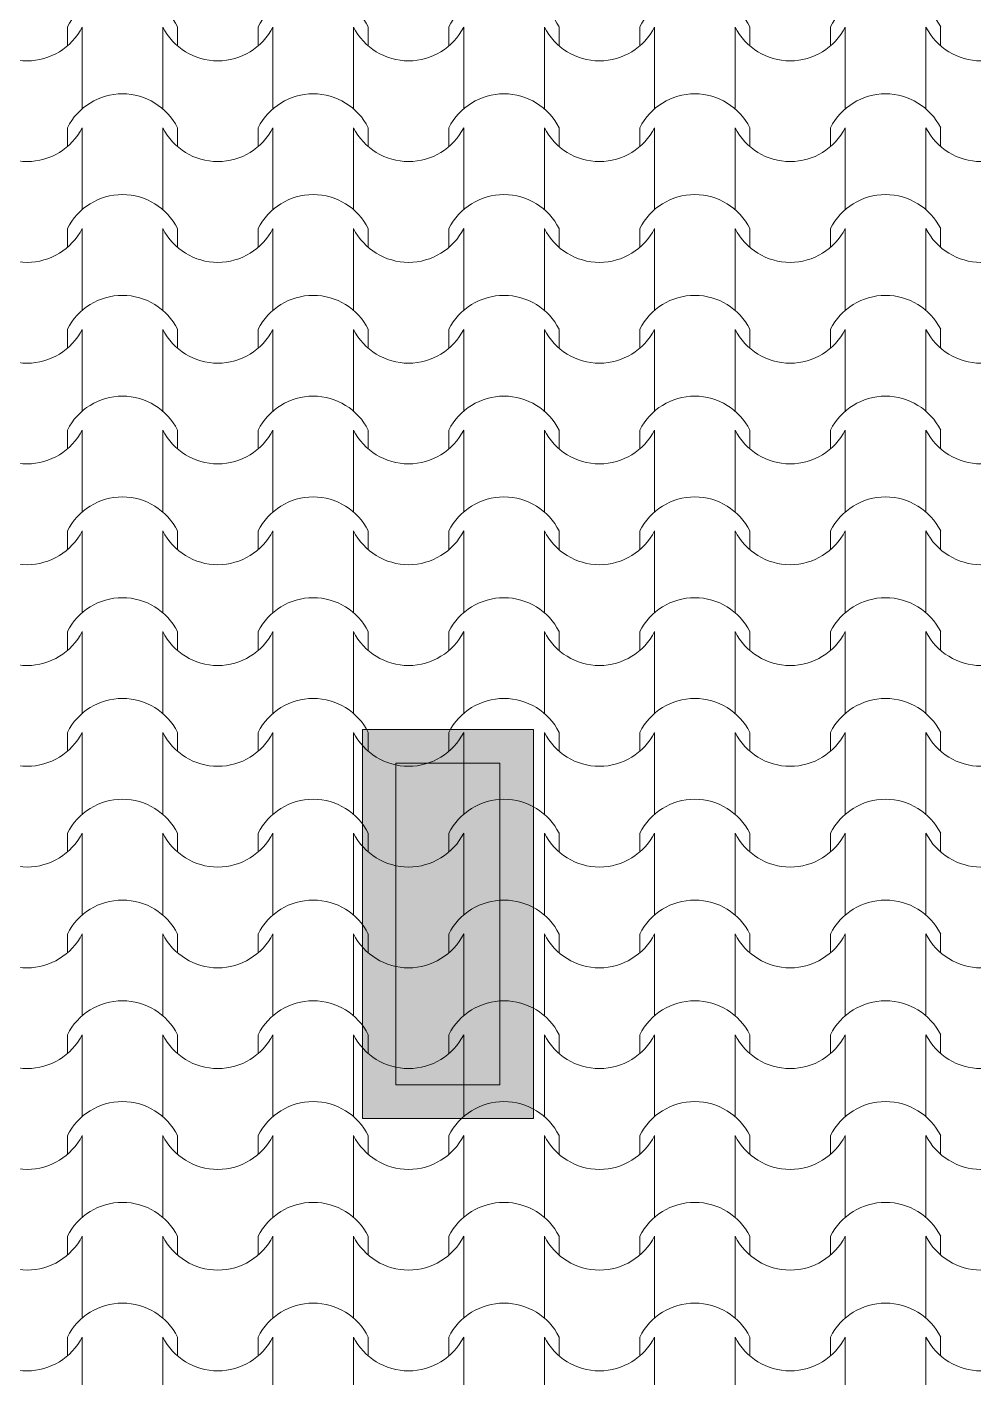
# Model space of a CAD drawing. Header units: feet. Extents: x 2791058 to 2855058, y -67651 to -26651.
# Drawn here: x 2824408 to 2827253, y -47993 to -43962 of the extents above; entities that cross this region are included whole.
import ezdxf

# ---------------------------------------------------------------- set-up
doc = ezdxf.new("R2010")
doc.units = ezdxf.units.FT
doc.header["$MEASUREMENT"] = 0
doc.layers.add('Shell - Roof_Pen_No__1', color=7, linetype='Continuous', lineweight=0)
doc.layers.add('Structural - Bearing_Pen_No__1', color=7, linetype='Continuous', lineweight=0)
doc.layers.add('Structural - Bearing_Pen_No__82', color=7, linetype='Continuous', lineweight=0, true_color=0xaaaaaa)

# ---------------------------------------------------------------- blocks, each defined once
blk = doc.blocks.new('*X4', base_point=(2247653.8, -76425))
at = {"layer": 'Structural - Bearing_Pen_No__82', "color": 253, "linetype": 'Continuous', "lineweight": 0, "true_color": 0xaaaaaa}
for p, q in [((2824528.2, -44018.3), (2824528.2, -43962.3)), ((2824572.2, -44084.2), (2824572.2, -43962.3)), ((2824812.6, -44084.2), (2824812.6, -43962.3)), ((2824856.7, -44018.3), (2824856.7, -43962.3)), ((2825097.1, -44018.3), (2825097.1, -43962.3)), ((2825141.1, -44084.2), (2825141.1, -43962.3)), ((2825381.6, -44084.2), (2825381.6, -43962.3)), ((2825425.6, -44018.3), (2825425.6, -43962.3)), ((2825666.1, -44018.3), (2825666.1, -43962.3)), ((2825710.1, -44084.2), (2825710.1, -43962.3)), ((2825950.6, -44084.2), (2825950.6, -43962.3)), ((2825994.6, -44018.3), (2825994.6, -43962.3)), ((2826235, -44018.3), (2826235, -43962.3)), ((2826279.1, -44084.2), (2826279.1, -43962.3)), ((2826519.5, -44084.2), (2826519.5, -43962.3)), ((2826563.5, -44018.3), (2826563.5, -43962.3)), ((2826804, -44018.3), (2826804, -43962.3)), ((2826848, -44084.2), (2826848, -43962.3)), ((2827088.5, -44084.2), (2827088.5, -43962.3)), ((2827132.5, -44018.3), (2827132.5, -43962.3)), ((2824572.2, -44206.2), (2824572.2, -44084.2)), ((2824812.6, -44206.2), (2824812.6, -44084.2)), ((2825141.1, -44206.2), (2825141.1, -44084.2)), ((2825381.6, -44206.2), (2825381.6, -44084.2)), ((2825710.1, -44206.2), (2825710.1, -44084.2)), ((2825950.6, -44206.2), (2825950.6, -44084.2)), ((2826279.1, -44206.2), (2826279.1, -44084.2)), ((2826519.5, -44206.2), (2826519.5, -44084.2)), ((2826848, -44206.2), (2826848, -44084.2)), ((2827088.5, -44206.2), (2827088.5, -44084.2)), ((2824528.2, -44319), (2824528.2, -44263)), ((2824572.2, -44384.9), (2824572.2, -44263)), ((2824812.6, -44384.9), (2824812.6, -44263)), ((2824856.7, -44319), (2824856.7, -44263)), ((2825097.1, -44319), (2825097.1, -44263)), ((2825141.1, -44384.9), (2825141.1, -44263)), ((2825381.6, -44384.9), (2825381.6, -44263)), ((2825425.6, -44319), (2825425.6, -44263)), ((2825666.1, -44319), (2825666.1, -44263)), ((2825710.1, -44384.9), (2825710.1, -44263)), ((2825950.6, -44384.9), (2825950.6, -44263)), ((2825994.6, -44319), (2825994.6, -44263)), ((2826235, -44319), (2826235, -44263)), ((2826279.1, -44384.9), (2826279.1, -44263)), ((2826519.5, -44384.9), (2826519.5, -44263)), ((2826563.5, -44319), (2826563.5, -44263)), ((2826804, -44319), (2826804, -44263)), ((2826848, -44384.9), (2826848, -44263)), ((2827088.5, -44384.9), (2827088.5, -44263)), ((2827132.5, -44319), (2827132.5, -44263)), ((2824572.2, -44506.8), (2824572.2, -44384.9)), ((2824812.6, -44506.8), (2824812.6, -44384.9)), ((2825141.1, -44506.8), (2825141.1, -44384.9)), ((2825381.6, -44506.8), (2825381.6, -44384.9)), ((2825710.1, -44506.8), (2825710.1, -44384.9)), ((2825950.6, -44506.8), (2825950.6, -44384.9)), ((2826279.1, -44506.8), (2826279.1, -44384.9)), ((2826519.5, -44506.8), (2826519.5, -44384.9)), ((2826848, -44506.8), (2826848, -44384.9)), ((2827088.5, -44506.8), (2827088.5, -44384.9)), ((2824528.2, -44619.7), (2824528.2, -44563.6)), ((2824572.2, -44685.6), (2824572.2, -44563.6)), ((2824812.6, -44685.6), (2824812.6, -44563.6)), ((2824856.7, -44619.7), (2824856.7, -44563.6)), ((2825097.1, -44619.7), (2825097.1, -44563.6)), ((2825141.1, -44685.6), (2825141.1, -44563.6)), ((2825381.6, -44685.6), (2825381.6, -44563.6)), ((2825425.6, -44619.7), (2825425.6, -44563.6)), ((2825666.1, -44619.7), (2825666.1, -44563.6)), ((2825710.1, -44685.6), (2825710.1, -44563.6)), ((2825950.6, -44685.6), (2825950.6, -44563.6)), ((2825994.6, -44619.7), (2825994.6, -44563.6)), ((2826235, -44619.7), (2826235, -44563.6)), ((2826279.1, -44685.6), (2826279.1, -44563.6)), ((2826519.5, -44685.6), (2826519.5, -44563.6)), ((2826563.5, -44619.7), (2826563.5, -44563.6)), ((2826804, -44619.7), (2826804, -44563.6)), ((2826848, -44685.6), (2826848, -44563.6)), ((2827088.5, -44685.6), (2827088.5, -44563.6)), ((2827132.5, -44619.7), (2827132.5, -44563.6)), ((2824572.2, -44807.5), (2824572.2, -44685.6)), ((2824812.6, -44807.5), (2824812.6, -44685.6)), ((2825141.1, -44807.5), (2825141.1, -44685.6)), ((2825381.6, -44807.5), (2825381.6, -44685.6)), ((2825710.1, -44807.5), (2825710.1, -44685.6)), ((2825950.6, -44807.5), (2825950.6, -44685.6)), ((2826279.1, -44807.5), (2826279.1, -44685.6)), ((2826519.5, -44807.5), (2826519.5, -44685.6)), ((2826848, -44807.5), (2826848, -44685.6)), ((2827088.5, -44807.5), (2827088.5, -44685.6)), ((2824528.2, -44920.4), (2824528.2, -44864.3)), ((2824572.2, -44986.2), (2824572.2, -44864.3)), ((2824812.6, -44986.2), (2824812.6, -44864.3)), ((2824856.7, -44920.4), (2824856.7, -44864.3)), ((2825097.1, -44920.4), (2825097.1, -44864.3)), ((2825141.1, -44986.2), (2825141.1, -44864.3)), ((2825381.6, -44986.2), (2825381.6, -44864.3)), ((2825425.6, -44920.4), (2825425.6, -44864.3)), ((2825666.1, -44920.4), (2825666.1, -44864.3)), ((2825710.1, -44986.2), (2825710.1, -44864.3)), ((2825950.6, -44986.2), (2825950.6, -44864.3)), ((2825994.6, -44920.4), (2825994.6, -44864.3)), ((2826235, -44920.4), (2826235, -44864.3)), ((2826279.1, -44986.2), (2826279.1, -44864.3)), ((2826519.5, -44986.2), (2826519.5, -44864.3)), ((2826563.5, -44920.4), (2826563.5, -44864.3)), ((2826804, -44920.4), (2826804, -44864.3)), ((2826848, -44986.2), (2826848, -44864.3)), ((2827088.5, -44986.2), (2827088.5, -44864.3)), ((2827132.5, -44920.4), (2827132.5, -44864.3)), ((2824572.2, -45108.2), (2824572.2, -44986.2)), ((2824812.6, -45108.2), (2824812.6, -44986.2)), ((2825141.1, -45108.2), (2825141.1, -44986.2)), ((2825381.6, -45108.2), (2825381.6, -44986.2)), ((2825710.1, -45108.2), (2825710.1, -44986.2)), ((2825950.6, -45108.2), (2825950.6, -44986.2)), ((2826279.1, -45108.2), (2826279.1, -44986.2)), ((2826519.5, -45108.2), (2826519.5, -44986.2)), ((2826848, -45108.2), (2826848, -44986.2)), ((2827088.5, -45108.2), (2827088.5, -44986.2)), ((2824528.2, -45221), (2824528.2, -45165)), ((2824572.2, -45286.9), (2824572.2, -45165)), ((2824812.6, -45286.9), (2824812.6, -45165)), ((2824856.7, -45221), (2824856.7, -45165)), ((2825097.1, -45221), (2825097.1, -45165)), ((2825141.1, -45286.9), (2825141.1, -45165)), ((2825381.6, -45286.9), (2825381.6, -45165)), ((2825425.6, -45221), (2825425.6, -45165)), ((2825666.1, -45221), (2825666.1, -45165)), ((2825710.1, -45286.9), (2825710.1, -45165)), ((2825950.6, -45286.9), (2825950.6, -45165)), ((2825994.6, -45221), (2825994.6, -45165)), ((2826235, -45221), (2826235, -45165)), ((2826279.1, -45286.9), (2826279.1, -45165)), ((2826519.5, -45286.9), (2826519.5, -45165)), ((2826563.5, -45221), (2826563.5, -45165)), ((2826804, -45221), (2826804, -45165)), ((2826848, -45286.9), (2826848, -45165)), ((2827088.5, -45286.9), (2827088.5, -45165)), ((2827132.5, -45221), (2827132.5, -45165)), ((2824572.2, -45408.8), (2824572.2, -45286.9)), ((2824812.6, -45408.8), (2824812.6, -45286.9)), ((2825141.1, -45408.8), (2825141.1, -45286.9)), ((2825381.6, -45408.8), (2825381.6, -45286.9)), ((2825710.1, -45408.8), (2825710.1, -45286.9)), ((2825950.6, -45408.8), (2825950.6, -45286.9)), ((2826279.1, -45408.8), (2826279.1, -45286.9)), ((2826519.5, -45408.8), (2826519.5, -45286.9)), ((2826848, -45408.8), (2826848, -45286.9)), ((2827088.5, -45408.8), (2827088.5, -45286.9)), ((2824528.2, -45521.7), (2824528.2, -45465.6)), ((2824572.2, -45587.6), (2824572.2, -45465.6)), ((2824812.6, -45587.6), (2824812.6, -45465.6)), ((2824856.7, -45521.7), (2824856.7, -45465.6)), ((2825097.1, -45521.7), (2825097.1, -45465.6)), ((2825141.1, -45587.6), (2825141.1, -45465.6)), ((2825381.6, -45587.6), (2825381.6, -45465.6)), ((2825425.6, -45521.7), (2825425.6, -45465.6)), ((2825666.1, -45521.7), (2825666.1, -45465.6)), ((2825710.1, -45587.6), (2825710.1, -45465.6)), ((2825950.6, -45587.6), (2825950.6, -45465.6)), ((2825994.6, -45521.7), (2825994.6, -45465.6)), ((2826235, -45521.7), (2826235, -45465.6)), ((2826279.1, -45587.6), (2826279.1, -45465.6)), ((2826519.5, -45587.6), (2826519.5, -45465.6)), ((2826563.5, -45521.7), (2826563.5, -45465.6)), ((2826804, -45521.7), (2826804, -45465.6)), ((2826848, -45587.6), (2826848, -45465.6)), ((2827088.5, -45587.6), (2827088.5, -45465.6)), ((2827132.5, -45521.7), (2827132.5, -45465.6)), ((2824572.2, -45709.5), (2824572.2, -45587.6)), ((2824812.6, -45709.5), (2824812.6, -45587.6)), ((2825141.1, -45709.5), (2825141.1, -45587.6)), ((2825381.6, -45709.5), (2825381.6, -45587.6)), ((2825710.1, -45709.5), (2825710.1, -45587.6)), ((2825950.6, -45709.5), (2825950.6, -45587.6)), ((2826279.1, -45709.5), (2826279.1, -45587.6)), ((2826519.5, -45709.5), (2826519.5, -45587.6)), ((2826848, -45709.5), (2826848, -45587.6)), ((2827088.5, -45709.5), (2827088.5, -45587.6)), ((2824528.2, -45822.4), (2824528.2, -45766.3)), ((2824572.2, -45888.3), (2824572.2, -45766.3)), ((2824812.6, -45888.3), (2824812.6, -45766.3)), ((2824856.7, -45822.4), (2824856.7, -45766.3)), ((2825097.1, -45822.4), (2825097.1, -45766.3)), ((2825141.1, -45888.3), (2825141.1, -45766.3)), ((2825381.6, -45888.3), (2825381.6, -45766.3)), ((2825425.6, -45822.4), (2825425.6, -45766.3)), ((2825666.1, -45822.4), (2825666.1, -45766.3)), ((2825710.1, -45888.3), (2825710.1, -45766.3)), ((2825950.6, -45888.3), (2825950.6, -45766.3)), ((2825994.6, -45822.4), (2825994.6, -45766.3)), ((2826235, -45822.4), (2826235, -45766.3)), ((2826279.1, -45888.3), (2826279.1, -45766.3)), ((2826519.5, -45888.3), (2826519.5, -45766.3)), ((2826563.5, -45822.4), (2826563.5, -45766.3)), ((2826804, -45822.4), (2826804, -45766.3)), ((2826848, -45888.3), (2826848, -45766.3)), ((2827088.5, -45888.3), (2827088.5, -45766.3)), ((2827132.5, -45822.4), (2827132.5, -45766.3)), ((2824572.2, -46010.2), (2824572.2, -45888.3)), ((2824812.6, -46010.2), (2824812.6, -45888.3)), ((2825141.1, -46010.2), (2825141.1, -45888.3)), ((2825381.6, -46010.2), (2825381.6, -45888.3)), ((2825710.1, -46010.2), (2825710.1, -45888.3)), ((2825950.6, -46010.2), (2825950.6, -45888.3)), ((2826279.1, -46010.2), (2826279.1, -45888.3)), ((2826519.5, -46010.2), (2826519.5, -45888.3)), ((2826848, -46010.2), (2826848, -45888.3)), ((2827088.5, -46010.2), (2827088.5, -45888.3)), ((2824528.2, -46123), (2824528.2, -46067)), ((2824572.2, -46188.9), (2824572.2, -46067)), ((2824812.6, -46188.9), (2824812.6, -46067)), ((2824856.7, -46123), (2824856.7, -46067)), ((2825097.1, -46123), (2825097.1, -46067)), ((2825141.1, -46188.9), (2825141.1, -46067)), ((2825381.6, -46188.9), (2825381.6, -46067)), ((2825425.6, -46123), (2825425.6, -46067)), ((2825666.1, -46123), (2825666.1, -46067)), ((2825710.1, -46188.9), (2825710.1, -46067)), ((2825950.6, -46188.9), (2825950.6, -46067)), ((2825994.6, -46123), (2825994.6, -46067)), ((2826235, -46123), (2826235, -46067)), ((2826279.1, -46188.9), (2826279.1, -46067)), ((2826519.5, -46188.9), (2826519.5, -46067)), ((2826563.5, -46123), (2826563.5, -46067)), ((2826804, -46123), (2826804, -46067)), ((2826848, -46188.9), (2826848, -46067)), ((2827088.5, -46188.9), (2827088.5, -46067)), ((2827132.5, -46123), (2827132.5, -46067)), ((2824572.2, -46310.9), (2824572.2, -46188.9)), ((2824812.6, -46310.9), (2824812.6, -46188.9)), ((2825141.1, -46310.9), (2825141.1, -46188.9)), ((2825381.6, -46310.9), (2825381.6, -46188.9)), ((2825710.1, -46310.9), (2825710.1, -46188.9)), ((2825950.6, -46310.9), (2825950.6, -46188.9)), ((2826279.1, -46310.9), (2826279.1, -46188.9)), ((2826519.5, -46310.9), (2826519.5, -46188.9)), ((2826848, -46310.9), (2826848, -46188.9)), ((2827088.5, -46310.9), (2827088.5, -46188.9)), ((2824528.2, -46423.7), (2824528.2, -46367.7)), ((2824572.2, -46489.6), (2824572.2, -46367.7)), ((2824812.6, -46489.6), (2824812.6, -46367.7)), ((2824856.7, -46423.7), (2824856.7, -46367.7)), ((2825097.1, -46423.7), (2825097.1, -46367.7)), ((2825141.1, -46489.6), (2825141.1, -46367.7)), ((2825381.6, -46489.6), (2825381.6, -46367.7)), ((2825425.6, -46423.7), (2825425.6, -46367.7)), ((2825666.1, -46423.7), (2825666.1, -46367.7)), ((2825710.1, -46489.6), (2825710.1, -46367.7)), ((2825950.6, -46489.6), (2825950.6, -46367.7)), ((2825994.6, -46423.7), (2825994.6, -46367.7)), ((2826235, -46423.7), (2826235, -46367.7)), ((2826279.1, -46489.6), (2826279.1, -46367.7)), ((2826519.5, -46489.6), (2826519.5, -46367.7)), ((2826563.5, -46423.7), (2826563.5, -46367.7)), ((2826804, -46423.7), (2826804, -46367.7)), ((2826848, -46489.6), (2826848, -46367.7)), ((2827088.5, -46489.6), (2827088.5, -46367.7)), ((2827132.5, -46423.7), (2827132.5, -46367.7)), ((2824572.2, -46611.5), (2824572.2, -46489.6)), ((2824812.6, -46611.5), (2824812.6, -46489.6)), ((2825141.1, -46611.5), (2825141.1, -46489.6)), ((2825381.6, -46611.5), (2825381.6, -46489.6)), ((2825710.1, -46611.5), (2825710.1, -46489.6)), ((2825950.6, -46611.5), (2825950.6, -46489.6)), ((2826279.1, -46611.5), (2826279.1, -46489.6)), ((2826519.5, -46611.5), (2826519.5, -46489.6)), ((2826848, -46611.5), (2826848, -46489.6)), ((2827088.5, -46611.5), (2827088.5, -46489.6)), ((2824528.2, -46724.4), (2824528.2, -46668.3)), ((2824572.2, -46790.3), (2824572.2, -46668.3)), ((2824812.6, -46790.3), (2824812.6, -46668.3)), ((2824856.7, -46724.4), (2824856.7, -46668.3)), ((2825097.1, -46724.4), (2825097.1, -46668.3)), ((2825141.1, -46790.3), (2825141.1, -46668.3)), ((2825381.6, -46790.3), (2825381.6, -46668.3)), ((2825425.6, -46724.4), (2825425.6, -46668.3)), ((2825666.1, -46724.4), (2825666.1, -46668.3)), ((2825710.1, -46790.3), (2825710.1, -46668.3)), ((2825950.6, -46790.3), (2825950.6, -46668.3)), ((2825994.6, -46724.4), (2825994.6, -46668.3)), ((2826235, -46724.4), (2826235, -46668.3)), ((2826279.1, -46790.3), (2826279.1, -46668.3)), ((2826519.5, -46790.3), (2826519.5, -46668.3)), ((2826563.5, -46724.4), (2826563.5, -46668.3)), ((2826804, -46724.4), (2826804, -46668.3)), ((2826848, -46790.3), (2826848, -46668.3)), ((2827088.5, -46790.3), (2827088.5, -46668.3)), ((2827132.5, -46724.4), (2827132.5, -46668.3)), ((2824572.2, -46912.2), (2824572.2, -46790.3)), ((2824812.6, -46912.2), (2824812.6, -46790.3)), ((2825141.1, -46912.2), (2825141.1, -46790.3)), ((2825381.6, -46912.2), (2825381.6, -46790.3)), ((2825710.1, -46912.2), (2825710.1, -46790.3)), ((2825950.6, -46912.2), (2825950.6, -46790.3)), ((2826279.1, -46912.2), (2826279.1, -46790.3)), ((2826519.5, -46912.2), (2826519.5, -46790.3)), ((2826848, -46912.2), (2826848, -46790.3)), ((2827088.5, -46912.2), (2827088.5, -46790.3)), ((2824528.2, -47025.1), (2824528.2, -46969)), ((2824572.2, -47090.9), (2824572.2, -46969)), ((2824812.6, -47090.9), (2824812.6, -46969)), ((2824856.7, -47025.1), (2824856.7, -46969)), ((2825097.1, -47025.1), (2825097.1, -46969)), ((2825141.1, -47090.9), (2825141.1, -46969)), ((2825381.6, -47090.9), (2825381.6, -46969)), ((2825425.6, -47025.1), (2825425.6, -46969)), ((2825666.1, -47025.1), (2825666.1, -46969)), ((2825710.1, -47090.9), (2825710.1, -46969)), ((2825950.6, -47090.9), (2825950.6, -46969)), ((2825994.6, -47025.1), (2825994.6, -46969)), ((2826235, -47025.1), (2826235, -46969)), ((2826279.1, -47090.9), (2826279.1, -46969)), ((2826519.5, -47090.9), (2826519.5, -46969)), ((2826563.5, -47025.1), (2826563.5, -46969)), ((2826804, -47025.1), (2826804, -46969)), ((2826848, -47090.9), (2826848, -46969)), ((2827088.5, -47090.9), (2827088.5, -46969)), ((2827132.5, -47025.1), (2827132.5, -46969)), ((2824572.2, -47212.9), (2824572.2, -47090.9)), ((2824812.6, -47212.9), (2824812.6, -47090.9)), ((2825141.1, -47212.9), (2825141.1, -47090.9)), ((2825381.6, -47212.9), (2825381.6, -47090.9)), ((2825710.1, -47212.9), (2825710.1, -47090.9)), ((2825950.6, -47212.9), (2825950.6, -47090.9)), ((2826279.1, -47212.9), (2826279.1, -47090.9)), ((2826519.5, -47212.9), (2826519.5, -47090.9)), ((2826848, -47212.9), (2826848, -47090.9)), ((2827088.5, -47212.9), (2827088.5, -47090.9)), ((2824528.2, -47325.7), (2824528.2, -47269.7)), ((2824572.2, -47391.6), (2824572.2, -47269.7)), ((2824812.6, -47391.6), (2824812.6, -47269.7)), ((2824856.7, -47325.7), (2824856.7, -47269.7)), ((2825097.1, -47325.7), (2825097.1, -47269.7)), ((2825141.1, -47391.6), (2825141.1, -47269.7)), ((2825381.6, -47391.6), (2825381.6, -47269.7)), ((2825425.6, -47325.7), (2825425.6, -47269.7)), ((2825666.1, -47325.7), (2825666.1, -47269.7)), ((2825710.1, -47391.6), (2825710.1, -47269.7)), ((2825950.6, -47391.6), (2825950.6, -47269.7)), ((2825994.6, -47325.7), (2825994.6, -47269.7)), ((2826235, -47325.7), (2826235, -47269.7)), ((2826279.1, -47391.6), (2826279.1, -47269.7)), ((2826519.5, -47391.6), (2826519.5, -47269.7)), ((2826563.5, -47325.7), (2826563.5, -47269.7)), ((2826804, -47325.7), (2826804, -47269.7)), ((2826848, -47391.6), (2826848, -47269.7)), ((2827088.5, -47391.6), (2827088.5, -47269.7)), ((2827132.5, -47325.7), (2827132.5, -47269.7)), ((2824572.2, -47513.6), (2824572.2, -47391.6)), ((2824812.6, -47513.6), (2824812.6, -47391.6)), ((2825141.1, -47513.6), (2825141.1, -47391.6)), ((2825381.6, -47513.6), (2825381.6, -47391.6)), ((2825710.1, -47513.6), (2825710.1, -47391.6)), ((2825950.6, -47513.6), (2825950.6, -47391.6)), ((2826279.1, -47513.6), (2826279.1, -47391.6)), ((2826519.5, -47513.6), (2826519.5, -47391.6)), ((2826848, -47513.6), (2826848, -47391.6)), ((2827088.5, -47513.6), (2827088.5, -47391.6)), ((2824528.2, -47626.4), (2824528.2, -47570.3)), ((2824572.2, -47692.3), (2824572.2, -47570.3)), ((2824812.6, -47692.3), (2824812.6, -47570.3)), ((2824856.7, -47626.4), (2824856.7, -47570.3)), ((2825097.1, -47626.4), (2825097.1, -47570.3)), ((2825141.1, -47692.3), (2825141.1, -47570.3)), ((2825381.6, -47692.3), (2825381.6, -47570.3)), ((2825425.6, -47626.4), (2825425.6, -47570.3)), ((2825666.1, -47626.4), (2825666.1, -47570.3)), ((2825710.1, -47692.3), (2825710.1, -47570.3)), ((2825950.6, -47692.3), (2825950.6, -47570.3)), ((2825994.6, -47626.4), (2825994.6, -47570.3)), ((2826235, -47626.4), (2826235, -47570.3)), ((2826279.1, -47692.3), (2826279.1, -47570.3)), ((2826519.5, -47692.3), (2826519.5, -47570.3)), ((2826563.5, -47626.4), (2826563.5, -47570.3)), ((2826804, -47626.4), (2826804, -47570.3)), ((2826848, -47692.3), (2826848, -47570.3)), ((2827088.5, -47692.3), (2827088.5, -47570.3)), ((2827132.5, -47626.4), (2827132.5, -47570.3)), ((2824572.2, -47814.2), (2824572.2, -47692.3)), ((2824812.6, -47814.2), (2824812.6, -47692.3)), ((2825141.1, -47814.2), (2825141.1, -47692.3)), ((2825381.6, -47814.2), (2825381.6, -47692.3)), ((2825710.1, -47814.2), (2825710.1, -47692.3)), ((2825950.6, -47814.2), (2825950.6, -47692.3)), ((2826279.1, -47814.2), (2826279.1, -47692.3)), ((2826519.5, -47814.2), (2826519.5, -47692.3)), ((2826848, -47814.2), (2826848, -47692.3)), ((2827088.5, -47814.2), (2827088.5, -47692.3)), ((2824528.2, -47927.1), (2824528.2, -47871)), ((2824572.2, -47993), (2824572.2, -47871)), ((2824812.6, -47993), (2824812.6, -47871)), ((2824856.7, -47927.1), (2824856.7, -47871)), ((2825097.1, -47927.1), (2825097.1, -47871)), ((2825141.1, -47993), (2825141.1, -47871)), ((2825381.6, -47993), (2825381.6, -47871)), ((2825425.6, -47927.1), (2825425.6, -47871)), ((2825666.1, -47927.1), (2825666.1, -47871)), ((2825710.1, -47993), (2825710.1, -47871)), ((2825950.6, -47993), (2825950.6, -47871)), ((2825994.6, -47927.1), (2825994.6, -47871)), ((2826235, -47927.1), (2826235, -47871)), ((2826279.1, -47993), (2826279.1, -47871)), ((2826519.5, -47993), (2826519.5, -47871)), ((2826563.5, -47927.1), (2826563.5, -47871)), ((2826804, -47927.1), (2826804, -47871)), ((2826848, -47993), (2826848, -47871)), ((2827088.5, -47993), (2827088.5, -47871)), ((2827132.5, -47927.1), (2827132.5, -47871)), ((2824572.2, -48114.9), (2824572.2, -47993)), ((2824812.6, -48114.9), (2824812.6, -47993)), ((2825141.1, -48114.9), (2825141.1, -47993)), ((2825381.6, -48114.9), (2825381.6, -47993)), ((2825710.1, -48114.9), (2825710.1, -47993)), ((2825950.6, -48114.9), (2825950.6, -47993)), ((2826279.1, -48114.9), (2826279.1, -47993)), ((2826519.5, -48114.9), (2826519.5, -47993)), ((2826848, -48114.9), (2826848, -47993)), ((2827088.5, -48114.9), (2827088.5, -47993))]:
    blk.add_line(p, q, dxfattribs=at)
for centre, radius, start, end in [((2824692.4, -44044.9), 183.9, 26.7044, 153.2956), ((2825261.4, -44044.9), 183.9, 26.7044, 153.2956), ((2825830.3, -44044.9), 183.9, 26.7044, 153.2956), ((2826399.3, -44044.9), 183.9, 26.7044, 153.2956), ((2826968.3, -44044.9), 183.9, 26.7044, 153.2956), ((2824408.5, -43878.4), 184.9, 206.9885, 269.8295), ((2824407.4, -43878.4), 184.9, 270.1705, 333.0115), ((2824977.4, -43878.4), 184.9, 206.9885, 269.8295), ((2824976.3, -43878.4), 184.9, 270.1705, 333.0115), ((2825546.4, -43878.4), 184.9, 206.9885, 269.8295), ((2825545.3, -43878.4), 184.9, 270.1705, 333.0115), ((2826115.4, -43878.4), 184.9, 206.9885, 269.8295), ((2826114.3, -43878.4), 184.9, 270.1705, 333.0115), ((2826684.3, -43878.4), 184.9, 206.9885, 269.8295), ((2826683.2, -43878.4), 184.9, 270.1705, 333.0115), ((2827253.3, -43878.4), 184.9, 206.9885, 269.8295), ((2824692.4, -44345.6), 183.9, 26.7044, 153.2956), ((2825261.4, -44345.6), 183.9, 26.7044, 153.2956), ((2825830.3, -44345.6), 183.9, 26.7044, 153.2956), ((2826399.3, -44345.6), 183.9, 26.7044, 153.2956), ((2826968.3, -44345.6), 183.9, 26.7044, 153.2956), ((2824408.5, -44179), 184.9, 206.9885, 269.8295), ((2824407.4, -44179), 184.9, 270.1705, 333.0115), ((2824977.4, -44179), 184.9, 206.9885, 269.8295), ((2824976.3, -44179), 184.9, 270.1705, 333.0115), ((2825546.4, -44179), 184.9, 206.9885, 269.8295), ((2825545.3, -44179), 184.9, 270.1705, 333.0115), ((2826115.4, -44179), 184.9, 206.9885, 269.8295), ((2826114.3, -44179), 184.9, 270.1705, 333.0115), ((2826684.3, -44179), 184.9, 206.9885, 269.8295), ((2826683.2, -44179), 184.9, 270.1705, 333.0115), ((2827253.3, -44179), 184.9, 206.9885, 269.8295), ((2824692.4, -44646.2), 183.9, 26.7044, 153.2956), ((2825261.4, -44646.2), 183.9, 26.7044, 153.2956), ((2825830.3, -44646.2), 183.9, 26.7044, 153.2956), ((2826399.3, -44646.2), 183.9, 26.7044, 153.2956), ((2826968.3, -44646.2), 183.9, 26.7044, 153.2956), ((2824408.5, -44479.7), 184.9, 206.9885, 269.8295), ((2824407.4, -44479.7), 184.9, 270.1705, 333.0115), ((2824977.4, -44479.7), 184.9, 206.9885, 269.8295), ((2824976.3, -44479.7), 184.9, 270.1705, 333.0115), ((2825546.4, -44479.7), 184.9, 206.9885, 269.8295), ((2825545.3, -44479.7), 184.9, 270.1705, 333.0115), ((2826115.4, -44479.7), 184.9, 206.9885, 269.8295), ((2826114.3, -44479.7), 184.9, 270.1705, 333.0115), ((2826684.3, -44479.7), 184.9, 206.9885, 269.8295), ((2826683.2, -44479.7), 184.9, 270.1705, 333.0115), ((2827253.3, -44479.7), 184.9, 206.9885, 269.8295), ((2824692.4, -44946.9), 183.9, 26.7044, 153.2956), ((2825261.4, -44946.9), 183.9, 26.7044, 153.2956), ((2825830.3, -44946.9), 183.9, 26.7044, 153.2956), ((2826399.3, -44946.9), 183.9, 26.7044, 153.2956), ((2826968.3, -44946.9), 183.9, 26.7044, 153.2956), ((2824408.5, -44780.4), 184.9, 206.9885, 269.8295), ((2824407.4, -44780.4), 184.9, 270.1705, 333.0115), ((2824977.4, -44780.4), 184.9, 206.9885, 269.8295), ((2824976.3, -44780.4), 184.9, 270.1705, 333.0115), ((2825546.4, -44780.4), 184.9, 206.9885, 269.8295), ((2825545.3, -44780.4), 184.9, 270.1705, 333.0115), ((2826115.4, -44780.4), 184.9, 206.9885, 269.8295), ((2826114.3, -44780.4), 184.9, 270.1705, 333.0115), ((2826684.3, -44780.4), 184.9, 206.9885, 269.8295), ((2826683.2, -44780.4), 184.9, 270.1705, 333.0115), ((2827253.3, -44780.4), 184.9, 206.9885, 269.8295), ((2824692.4, -45247.6), 183.9, 26.7044, 153.2956), ((2825261.4, -45247.6), 183.9, 26.7044, 153.2956), ((2825830.3, -45247.6), 183.9, 26.7044, 153.2956), ((2826399.3, -45247.6), 183.9, 26.7044, 153.2956), ((2826968.3, -45247.6), 183.9, 26.7044, 153.2956), ((2824408.5, -45081), 184.9, 206.9885, 269.8295), ((2824407.4, -45081), 184.9, 270.1705, 333.0115), ((2824977.4, -45081), 184.9, 206.9885, 269.8295), ((2824976.3, -45081), 184.9, 270.1705, 333.0115), ((2825546.4, -45081), 184.9, 206.9885, 269.8295), ((2825545.3, -45081), 184.9, 270.1705, 333.0115), ((2826115.4, -45081), 184.9, 206.9885, 269.8295), ((2826114.3, -45081), 184.9, 270.1705, 333.0115), ((2826684.3, -45081), 184.9, 206.9885, 269.8295), ((2826683.2, -45081), 184.9, 270.1705, 333.0115), ((2827253.3, -45081), 184.9, 206.9885, 269.8295), ((2824692.4, -45548.3), 183.9, 26.7044, 153.2956), ((2825261.4, -45548.3), 183.9, 26.7044, 153.2956), ((2825830.3, -45548.3), 183.9, 26.7044, 153.2956), ((2826399.3, -45548.3), 183.9, 26.7044, 153.2956), ((2826968.3, -45548.3), 183.9, 26.7044, 153.2956), ((2824408.5, -45381.7), 184.9, 206.9885, 269.8295), ((2824407.4, -45381.7), 184.9, 270.1705, 333.0115), ((2824977.4, -45381.7), 184.9, 206.9885, 269.8295), ((2824976.3, -45381.7), 184.9, 270.1705, 333.0115), ((2825546.4, -45381.7), 184.9, 206.9885, 269.8295), ((2825545.3, -45381.7), 184.9, 270.1705, 333.0115), ((2826115.4, -45381.7), 184.9, 206.9885, 269.8295), ((2826114.3, -45381.7), 184.9, 270.1705, 333.0115), ((2826684.3, -45381.7), 184.9, 206.9885, 269.8295), ((2826683.2, -45381.7), 184.9, 270.1705, 333.0115), ((2827253.3, -45381.7), 184.9, 206.9885, 269.8295), ((2824692.4, -45848.9), 183.9, 26.7044, 153.2956), ((2825261.4, -45848.9), 183.9, 26.7044, 153.2956), ((2825830.3, -45848.9), 183.9, 26.7044, 153.2956), ((2826399.3, -45848.9), 183.9, 26.7044, 153.2956), ((2826968.3, -45848.9), 183.9, 26.7044, 153.2956), ((2824408.5, -45682.4), 184.9, 206.9885, 269.8295), ((2824407.4, -45682.4), 184.9, 270.1705, 333.0115), ((2824977.4, -45682.4), 184.9, 206.9885, 269.8295), ((2824976.3, -45682.4), 184.9, 270.1705, 333.0115), ((2825546.4, -45682.4), 184.9, 206.9885, 269.8295), ((2825545.3, -45682.4), 184.9, 270.1705, 333.0115), ((2826115.4, -45682.4), 184.9, 206.9885, 269.8295), ((2826114.3, -45682.4), 184.9, 270.1705, 333.0115), ((2826684.3, -45682.4), 184.9, 206.9885, 269.8295), ((2826683.2, -45682.4), 184.9, 270.1705, 333.0115), ((2827253.3, -45682.4), 184.9, 206.9885, 269.8295), ((2824692.4, -46149.6), 183.9, 26.7044, 153.2956), ((2825261.4, -46149.6), 183.9, 26.7044, 153.2956), ((2825830.3, -46149.6), 183.9, 26.7044, 153.2956), ((2826399.3, -46149.6), 183.9, 26.7044, 153.2956), ((2826968.3, -46149.6), 183.9, 26.7044, 153.2956), ((2824408.5, -45983.1), 184.9, 206.9885, 269.8295), ((2824407.4, -45983.1), 184.9, 270.1705, 333.0115), ((2824977.4, -45983.1), 184.9, 206.9885, 269.8295), ((2824976.3, -45983.1), 184.9, 270.1705, 333.0115), ((2825546.4, -45983.1), 184.9, 206.9885, 269.8295), ((2825545.3, -45983.1), 184.9, 270.1705, 333.0115), ((2826115.4, -45983.1), 184.9, 206.9885, 269.8295), ((2826114.3, -45983.1), 184.9, 270.1705, 333.0115), ((2826684.3, -45983.1), 184.9, 206.9885, 269.8295), ((2826683.2, -45983.1), 184.9, 270.1705, 333.0115), ((2827253.3, -45983.1), 184.9, 206.9885, 269.8295), ((2824692.4, -46450.3), 183.9, 26.7044, 153.2956), ((2825261.4, -46450.3), 183.9, 26.7044, 153.2956), ((2825830.3, -46450.3), 183.9, 26.7044, 153.2956), ((2826399.3, -46450.3), 183.9, 26.7044, 153.2956), ((2826968.3, -46450.3), 183.9, 26.7044, 153.2956), ((2824408.5, -46283.7), 184.9, 206.9885, 269.8295), ((2824407.4, -46283.7), 184.9, 270.1705, 333.0115), ((2824977.4, -46283.7), 184.9, 206.9885, 269.8295), ((2824976.3, -46283.7), 184.9, 270.1705, 333.0115), ((2825546.4, -46283.7), 184.9, 206.9885, 269.8295), ((2825545.3, -46283.7), 184.9, 270.1705, 333.0115), ((2826115.4, -46283.7), 184.9, 206.9885, 269.8295), ((2826114.3, -46283.7), 184.9, 270.1705, 333.0115), ((2826684.3, -46283.7), 184.9, 206.9885, 269.8295), ((2826683.2, -46283.7), 184.9, 270.1705, 333.0115), ((2827253.3, -46283.7), 184.9, 206.9885, 269.8295), ((2824692.4, -46751), 183.9, 26.7044, 153.2956), ((2825261.4, -46751), 183.9, 26.7044, 153.2956), ((2825830.3, -46751), 183.9, 26.7044, 153.2956), ((2826399.3, -46751), 183.9, 26.7044, 153.2956), ((2826968.3, -46751), 183.9, 26.7044, 153.2956), ((2824408.5, -46584.4), 184.9, 206.9885, 269.8295), ((2824407.4, -46584.4), 184.9, 270.1705, 333.0115), ((2824977.4, -46584.4), 184.9, 206.9885, 269.8295), ((2824976.3, -46584.4), 184.9, 270.1705, 333.0115), ((2825546.4, -46584.4), 184.9, 206.9885, 269.8295), ((2825545.3, -46584.4), 184.9, 270.1705, 333.0115), ((2826115.4, -46584.4), 184.9, 206.9885, 269.8295), ((2826114.3, -46584.4), 184.9, 270.1705, 333.0115), ((2826684.3, -46584.4), 184.9, 206.9885, 269.8295), ((2826683.2, -46584.4), 184.9, 270.1705, 333.0115), ((2827253.3, -46584.4), 184.9, 206.9885, 269.8295), ((2824692.4, -47051.6), 183.9, 26.7044, 153.2956), ((2825261.4, -47051.6), 183.9, 26.7044, 153.2956), ((2825830.3, -47051.6), 183.9, 26.7044, 153.2956), ((2826399.3, -47051.6), 183.9, 26.7044, 153.2956), ((2826968.3, -47051.6), 183.9, 26.7044, 153.2956), ((2824408.5, -46885.1), 184.9, 206.9885, 269.8295), ((2824407.4, -46885.1), 184.9, 270.1705, 333.0115), ((2824977.4, -46885.1), 184.9, 206.9885, 269.8295), ((2824976.3, -46885.1), 184.9, 270.1705, 333.0115), ((2825546.4, -46885.1), 184.9, 206.9885, 269.8295), ((2825545.3, -46885.1), 184.9, 270.1705, 333.0115), ((2826115.4, -46885.1), 184.9, 206.9885, 269.8295), ((2826114.3, -46885.1), 184.9, 270.1705, 333.0115), ((2826684.3, -46885.1), 184.9, 206.9885, 269.8295), ((2826683.2, -46885.1), 184.9, 270.1705, 333.0115), ((2827253.3, -46885.1), 184.9, 206.9885, 269.8295), ((2824692.4, -47352.3), 183.9, 26.7044, 153.2956), ((2825261.4, -47352.3), 183.9, 26.7044, 153.2956), ((2825830.3, -47352.3), 183.9, 26.7044, 153.2956), ((2826399.3, -47352.3), 183.9, 26.7044, 153.2956), ((2826968.3, -47352.3), 183.9, 26.7044, 153.2956), ((2824408.5, -47185.8), 184.9, 206.9885, 269.8295), ((2824407.4, -47185.8), 184.9, 270.1705, 333.0115), ((2824977.4, -47185.8), 184.9, 206.9885, 269.8295), ((2824976.3, -47185.8), 184.9, 270.1705, 333.0115), ((2825546.4, -47185.8), 184.9, 206.9885, 269.8295), ((2825545.3, -47185.8), 184.9, 270.1705, 333.0115), ((2826115.4, -47185.8), 184.9, 206.9885, 269.8295), ((2826114.3, -47185.8), 184.9, 270.1705, 333.0115), ((2826684.3, -47185.8), 184.9, 206.9885, 269.8295), ((2826683.2, -47185.8), 184.9, 270.1705, 333.0115), ((2827253.3, -47185.8), 184.9, 206.9885, 269.8295), ((2824692.4, -47653), 183.9, 26.7044, 153.2956), ((2825261.4, -47653), 183.9, 26.7044, 153.2956), ((2825830.3, -47653), 183.9, 26.7044, 153.2956), ((2826399.3, -47653), 183.9, 26.7044, 153.2956), ((2826968.3, -47653), 183.9, 26.7044, 153.2956), ((2824408.5, -47486.4), 184.9, 206.9885, 269.8295), ((2824407.4, -47486.4), 184.9, 270.1705, 333.0115), ((2824977.4, -47486.4), 184.9, 206.9885, 269.8295), ((2824976.3, -47486.4), 184.9, 270.1705, 333.0115), ((2825546.4, -47486.4), 184.9, 206.9885, 269.8295), ((2825545.3, -47486.4), 184.9, 270.1705, 333.0115), ((2826115.4, -47486.4), 184.9, 206.9885, 269.8295), ((2826114.3, -47486.4), 184.9, 270.1705, 333.0115), ((2826684.3, -47486.4), 184.9, 206.9885, 269.8295), ((2826683.2, -47486.4), 184.9, 270.1705, 333.0115), ((2827253.3, -47486.4), 184.9, 206.9885, 269.8295), ((2824692.4, -47953.6), 183.9, 26.7044, 153.2956), ((2825261.4, -47953.6), 183.9, 26.7044, 153.2956), ((2825830.3, -47953.6), 183.9, 26.7044, 153.2956), ((2826399.3, -47953.6), 183.9, 26.7044, 153.2956), ((2826968.3, -47953.6), 183.9, 26.7044, 153.2956), ((2824408.5, -47787.1), 184.9, 206.9885, 269.8295), ((2824407.4, -47787.1), 184.9, 270.1705, 333.0115), ((2824977.4, -47787.1), 184.9, 206.9885, 269.8295), ((2824976.3, -47787.1), 184.9, 270.1705, 333.0115), ((2825546.4, -47787.1), 184.9, 206.9885, 269.8295), ((2825545.3, -47787.1), 184.9, 270.1705, 333.0115), ((2826115.4, -47787.1), 184.9, 206.9885, 269.8295), ((2826114.3, -47787.1), 184.9, 270.1705, 333.0115), ((2826684.3, -47787.1), 184.9, 206.9885, 269.8295), ((2826683.2, -47787.1), 184.9, 270.1705, 333.0115), ((2827253.3, -47787.1), 184.9, 206.9885, 269.8295)]:
    blk.add_arc(centre, radius, start, end, dxfattribs=at)
blk = doc.blocks.new('Fill_2', base_point=(2247653.8, -74225))
at = {"layer": 'Structural - Bearing_Pen_No__82', "color": 253, "linetype": 'Continuous', "lineweight": 0, "true_color": 0xaaaaaa}
blk.add_blockref('*X4', (2247653.8, -76425), dxfattribs=at)

msp = doc.modelspace()

# ---------------------------------------------------------------- hatches: boundary and pattern name
at = {"layer": 'Structural - Bearing_Pen_No__1', "linetype": 'Continuous', "lineweight": 0}
h = msp.add_hatch(color=9, dxfattribs=at)
h.paths.add_polyline_path([(2825918.173, -46058.549), (2825408.173, -46058.549), (2825408.173, -47218.549), (2825918.173, -47218.549)])
h.paths.add_polyline_path([(2825508.173, -47118.549), (2825818.173, -47118.549), (2825818.173, -46158.549), (2825508.173, -46158.549)], flags=0)
msp.add_hatch(color=8, dxfattribs=at).paths.add_polyline_path([(2825818.173, -46158.549), (2825508.173, -46158.549), (2825508.173, -47118.549), (2825818.173, -47118.549)])

# ---------------------------------------------------------------- linework, layer by layer
at = {"layer": 'Shell - Roof_Pen_No__1', "color": 7, "linetype": 'Continuous', "lineweight": 0}
for p, q in [((2825918.173, -46058.549), (2825408.173, -46058.549)), ((2825408.173, -46058.549), (2825408.173, -47218.549)), ((2825918.173, -47218.549), (2825918.173, -46058.549)), ((2825408.173, -47218.549), (2825918.173, -47218.549))]:
    msp.add_line(p, q, dxfattribs=at)
at = {"layer": 'Structural - Bearing_Pen_No__1', "color": 7, "linetype": 'Continuous', "lineweight": 0, "flags": 128}
msp.add_lwpolyline([(2825818.173, -46158.549), (2825508.173, -46158.549), (2825508.173, -47118.549), (2825818.173, -47118.549)], close=True, dxfattribs=at)

# ---------------------------------------------------------------- block references
at = {"layer": 'Structural - Bearing_Pen_No__82', "color": 253, "linetype": 'Continuous', "lineweight": 0, "true_color": 0xaaaaaa}
msp.add_blockref('Fill_2', (2247653.822, -74224.967), dxfattribs=at)

doc.saveas('drawing.dxf')
